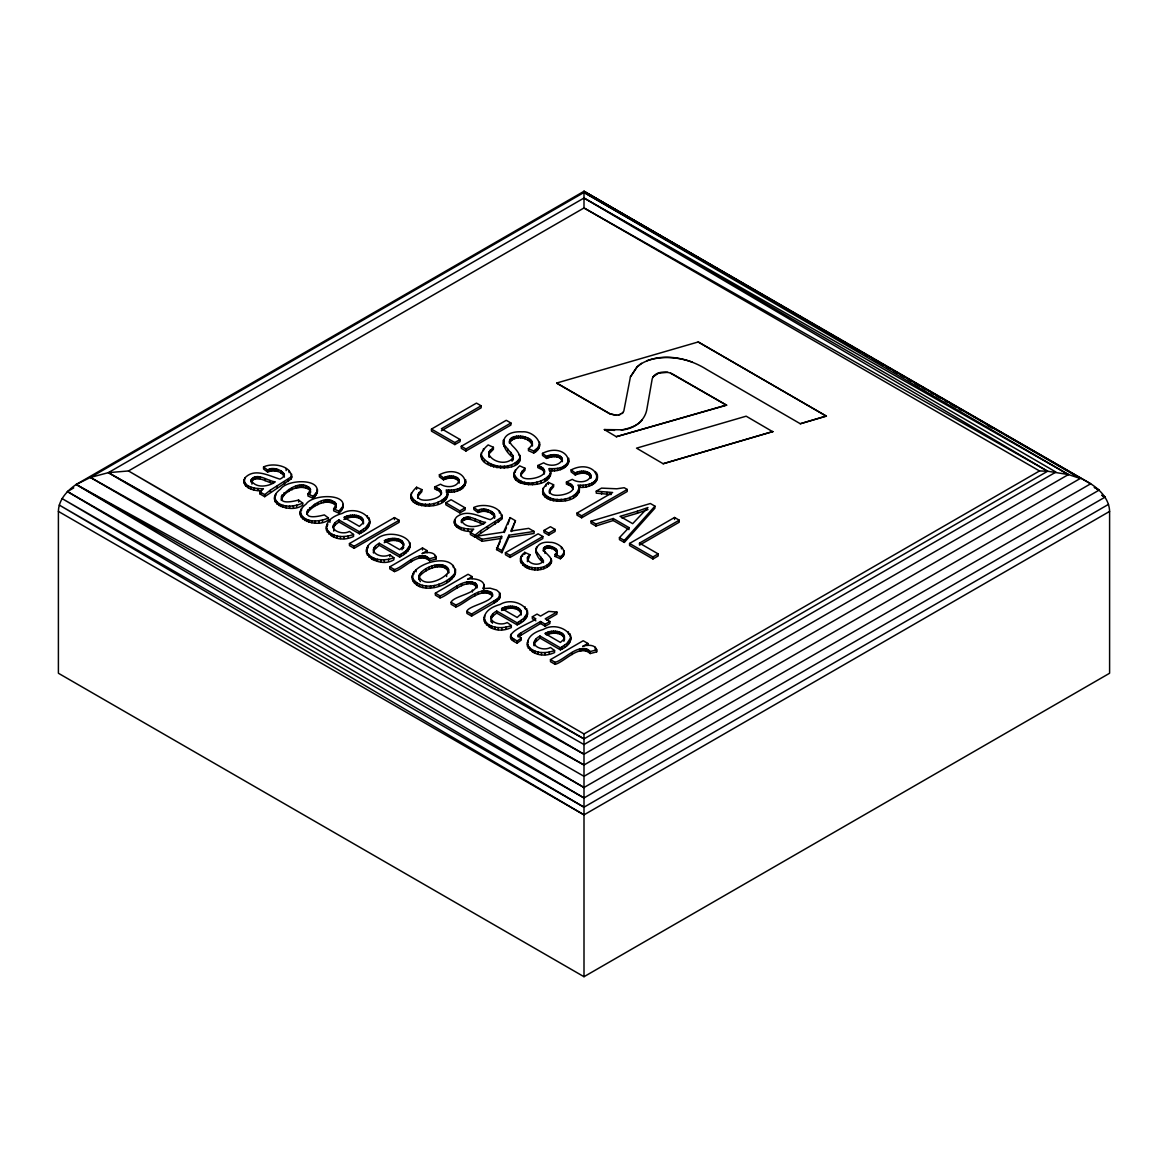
<?xml version="1.0" encoding="UTF-8"?>
<svg xmlns="http://www.w3.org/2000/svg" width="1168" height="1168" viewBox="0 0 1168 1168"><rect width="100%" height="100%" fill="white"/><g stroke="black" fill="none" stroke-linecap="round" stroke-linejoin="round"><path stroke-width="1.5" d="M363.423 520.227L362.81 523.235L359.379 526.359L343.888 517.409C350.123 513.657 364.796 513.628 363.423 523.877C362.445 515.322 349.714 516.183 343.888 519.439M403.748 543.514L403.135 546.522L399.704 549.646L384.214 540.696C390.068 537.353 403.281 536.608 403.748 545.529C400.23 538.711 390.097 539.689 384.214 542.726M521.205 611.317L520.592 614.339L517.161 617.463L501.671 608.513L501.671 610.528C507.481 607.272 520.227 606.411 521.205 614.981C522.578 604.717 507.905 604.761 501.671 608.513M564.451 639.947C563.735 631.888 551.982 632.282 546.317 634.837L546.317 632.808C552.756 629.289 567.882 631.012 563.837 641.32M564.451 636.283L563.837 639.305L560.406 642.429L544.916 633.479L546.317 632.808M492.633 594.147L492.633 596.162C481.669 585.416 465.521 603.856 455.812 606.995L451.125 604.294L451.125 602.279L455.812 604.98C466.558 601.111 478.135 586.497 490.925 592.191C498.999 601.199 467.901 605.272 466.908 611.39L466.908 613.404L471.58 616.105L495.582 602.192L499.568 598.498L499.568 592.672L496.634 590.088L490.122 588.19L482.793 588.555C488.107 580.423 473.04 577.43 467.565 579.299L472.164 576.627L472.164 578.656M499.568 592.672L499.568 596.468L497.072 599.111L471.58 614.076L466.908 611.39M503.131 440.365L503.904 444.336L513.219 455.783L512.971 460.09L513.219 457.812C497.291 445.096 501.671 430.642 522.242 431.839C533.645 430.583 547.515 445.826 533.732 453.038L528.476 450.673L528.476 448.643C546.025 434.613 496.093 430.35 513.584 446.95C544.23 477.946 456.367 471.872 488.151 444.935L493.407 447.3L493.407 449.315L489.188 453.651L489.304 457.33L489.188 451.636L493.407 447.3M338.924 519.95L338.924 521.979L359.379 533.791C383.98 522.841 358.737 503.481 342.282 513.394C312.309 521.789 330.748 546.989 353.539 536.477L353.539 534.462L349.451 531.425C340.822 536.2 324.456 527.878 338.924 519.95L359.379 531.761L365.803 527.527L369.701 521.775M379.25 543.237L379.25 545.252L399.704 557.063C428.612 541.543 389.835 525.41 375.468 540.01C352.342 551.515 379.396 569.196 393.864 559.764L393.864 557.735L389.776 554.698C381.148 559.472 364.781 551.165 379.25 543.237L399.704 555.034L406.128 550.8L410.026 545.047M496.707 611.039L496.707 613.069L517.161 624.88C541.762 613.93 516.519 594.57 500.05 604.484C470.076 612.879 488.531 638.078 511.321 627.581L511.321 625.552L507.233 622.515C498.605 627.289 482.238 618.967 496.707 611.039L517.161 622.851L523.585 618.617L527.483 612.864M539.952 636.02L539.952 638.035L560.406 649.846C585.007 638.896 559.764 619.536 543.295 629.45C513.321 637.845 531.776 663.044 554.566 652.547L554.566 650.518L550.478 647.481C541.85 652.255 525.483 643.933 539.952 636.02L560.406 647.817L566.83 643.583L570.729 637.83M535.849 548.58L536.36 551.544L543.383 560.596L543.383 562.626C531.294 553.647 534.959 540.594 550.216 542.361C557.297 541.952 569.955 550.785 560.363 556.756L560.363 558.771L555.107 556.421L555.107 554.391C561.355 549.69 550.8 544.814 546.332 546.274C537.076 550.055 555.034 556.494 551.077 563.137C544.638 574.247 518.125 571.59 520.913 556.581L524.724 552.362L529.98 554.727L527.483 561.647L527.498 557.457L529.98 554.727M535.82 552.099L536.477 547.106M310.586 489.436L307.958 493.976L307.958 495.991L313.214 498.356C330.018 478.179 287.985 477.96 280.481 489.144C261.676 503.364 291.474 514.139 302.702 505.102L302.702 503.087L298.614 500.05C256.464 511.058 305.33 468.003 310.542 492.429L310.25 488.501M336.296 504.284L333.668 508.825L333.668 510.839L338.924 513.205C356.517 493.115 313.301 492.925 306.191 503.977C287.386 518.212 317.185 528.973 328.412 519.95L328.412 517.935L324.324 514.898C282.174 525.907 331.04 482.851 336.267 507.277L335.975 503.35M261.574 490.648C254.186 491.348 240.769 487.552 244.9 477.916C254.58 467.521 269.049 475.916 279.911 479.128C291.942 473.77 273.619 465.01 267.633 470.018L263.545 466.981C272.699 462.251 293.402 465.769 291.27 478.836L264.713 496.677L260.041 493.976L260.041 491.947L263.384 488.677C257.121 489.085 241.645 487.29 244.9 477.916M471.901 531.163C464.251 532.783 448.556 525.994 456.586 517.001C466.952 508.664 479.566 516.782 490.239 519.643C502.269 514.285 483.946 505.525 477.975 510.533L473.872 507.496C483.026 502.766 503.729 506.284 501.598 519.351L475.04 537.178L470.368 534.491L470.368 532.462L473.712 529.177C467.185 529.148 454.965 528.622 454.469 519.994M476.953 585.183L476.909 587.957C469.302 574.393 447.665 596.264 440.029 597.885L435.357 595.184L435.357 593.169L440.029 595.87C450.79 592.074 463.083 576.934 475.741 583.46C480.866 592.95 453.199 595.811 451.125 602.279M441.329 491.962L441.329 493.976L439.431 491.042L434.686 488.954L434.686 486.939C460.396 497.568 403.369 509.204 421.867 489.611L416.611 487.246C391.63 510.066 456.381 513.467 446.161 489.976C478.865 491.991 463.784 462.236 439.402 474.763L439.402 476.792L443.49 479.829C448.191 477.508 457.885 476.486 459.214 483.085C460.338 474.763 448.556 474.996 443.49 477.8L439.402 474.763M544.419 470.558L544.317 473.974L543.266 470.295L537.791 467.565L537.791 465.536C563.502 476.179 506.459 487.815 524.972 468.222L519.702 465.857C494.677 488.428 559.457 492.224 549.267 468.572C581.956 470.587 566.889 440.847 542.492 453.374L542.492 455.389L546.58 458.425C551.296 456.104 560.99 455.097 562.304 461.681C563.472 453.432 551.632 453.549 546.58 456.411L542.492 453.374M573.065 487.085L573.065 489.115L571.167 486.18L566.422 484.092L566.422 482.063C592.132 492.706 535.105 504.342 553.603 484.749L548.347 482.384C524.593 503.729 583.007 509.379 579.051 486.691L577.897 485.114C610.587 487.114 595.519 457.374 571.137 469.901L571.137 471.93L575.225 474.967C579.927 472.631 589.621 471.624 590.935 478.223C592.074 469.886 580.292 470.135 575.225 472.938L571.137 469.901M342.983 508.211L343.173 504.372M307.096 511.073L306.936 514.329L306.936 512.314M447.563 496.502L447.753 493.086M550.668 475.113L550.843 471.697M579.051 486.691C578.16 501.656 546.478 504.926 542.697 489.786M58.4 511.409C58.604 499.787 67.116 490.662 76.197 484.472L584 191.289L1090.693 483.771C1100.329 489.918 1109.279 499.364 1109.6 511.409L1109.6 673.25L584 976.711L58.4 673.25L58.4 511.409L584 814.87L1109.6 511.409M551.267 559.837C547.047 571.999 520.359 570.247 520.913 556.581M551.077 563.137L550.989 558.684M543.383 560.596C540.565 566.816 527.118 564.48 527.498 557.457M630.428 376.87L637.086 366.986L641.48 363.365L637.086 366.781L630.428 376.87L623.814 411.107L622.077 413.516L623.245 412.377M417.837 496.298L417.837 498.313L417.969 494.093M521.059 472.704L520.797 475.975L520.797 473.945M549.442 492.502L549.705 489.231M274.626 499.013L274.976 495.32M300.337 513.862L300.702 510.153M514.066 475.274L514.46 471.551M542.697 491.801L543.105 488.078M543.339 550.697C546.069 545.529 557.048 548.507 557.151 554.085L557.282 551.092M532.36 442.701L532.404 446.015C530.462 436.949 513.716 434.627 509.438 443.11L509.438 441.095M446.161 492.005C453.564 493.217 465.798 490.502 465.682 481.201M549.267 468.572L549.267 470.602C557.151 472.062 570.393 468.426 568.714 458.192M580.511 485.392L580.511 487.406C587.796 487.874 599.126 483.932 597.344 474.719M455.053 574.948C457.52 552.201 419.925 560.771 412.815 573.809C409.253 597.943 457.257 588.336 455.505 569.181M518.11 634.925L518.11 636.954L540.536 623.522L545.222 626.223L549.894 623.522L549.894 621.507L545.222 624.208L540.536 621.507L519.468 633.742L518.037 635.713L521.264 638.035L521.264 640.064L517.161 643.101C495.991 634.005 531.717 623.405 535.864 618.806L532.36 616.777L532.36 618.806L535.864 620.836M251.164 480.136C256.712 471.565 267.954 481.333 275.239 481.829C268.713 486.866 255.223 488.618 251.164 480.136L251.164 482.15L251.368 479.391M461.491 520.636C467.039 512.08 478.281 521.848 485.567 522.344C479.041 527.381 465.55 529.133 461.491 520.636L461.491 522.665L461.71 519.906M510.562 637.188L510.81 636.341M670.636 373.234L726.569 405.208L673.133 374.359C666.709 370.402 654.357 371.395 652.197 378.885L646.97 408.669C645.203 420.976 633.64 429.313 621.215 429.985C628.53 428.598 637.64 425.897 642.239 419.94M562.304 459.666C559.195 466.28 549.194 466.558 543.66 462.82L537.791 465.536M418.976 575.985C422.028 566.392 448.235 557.939 448.249 572.495C442.774 579.97 423.064 588.205 418.976 575.985L418.991 579.27L420.378 581.62M419.546 574.349L418.991 579.27M484.18 584.555L483.742 589.314L483.742 587.285M533.732 453.038L533.732 451.009L537.499 448.045L539.558 444.38M481.333 454.878C487.64 468.499 512.679 470.923 520.256 457.374M560.363 558.771L563.545 555.588L564.056 550.61M291.27 478.836L291.693 474.266M501.598 519.351L502.036 514.781M338.924 521.979L335.099 524.972L333.216 528.038L333.216 526.023M379.25 545.252L374.096 549.953L373.497 553.019L373.526 549.296M496.707 613.069L492.881 616.076L490.998 619.142L490.998 617.113M539.952 638.035L534.798 642.736L534.199 645.802L534.243 642.079M503.992 440.336L503.101 444.322M403.748 547.164L403.135 548.537L403.135 546.522M508.898 537.265L534.068 533.469L534.068 531.455L508.898 535.251L508.898 537.265L501.933 552.698L496.561 549.602L501.656 536.331L482.165 539.266L476.792 536.17L476.792 538.2L482.165 541.295L501.656 538.36L501.656 536.331M496.561 549.602L500.196 541.572M501.933 552.698L501.933 550.683L508.898 535.251M476.792 536.17L503.539 532.141L510.109 517.614L515.453 520.709L510.796 531.06L528.724 528.359L534.068 531.455M511.453 531.601L515.453 520.709M504.269 532.55L506.459 527.717M507.919 524.476L510.109 517.614M410.975 494.648C415.355 509.219 440.891 506.167 447.563 494.487M514.066 473.244C518.446 487.815 543.981 484.764 550.668 473.084M454.469 522.008L455.228 520.446M313.214 498.356L313.214 496.342L317.273 491.334L317.273 493.363M338.924 513.205L338.924 511.175L342.983 506.182M310.25 490.516C301.738 482.88 283.59 490.37 281.386 500.415L281.386 496.225M307.096 513.102C312.761 505.262 327.332 497.714 335.975 505.364M417.969 496.123L421.867 491.64L421.867 489.611M521.059 474.719L524.972 470.237L524.972 468.222M549.705 491.261L553.603 486.764L553.603 484.749M412.815 573.809L412.246 577.707C421.458 592.745 446.424 585.387 455.053 572.919M327.843 524.607L326.763 526.403L326.763 524.374M251.368 481.406C257.413 474.602 266.567 482.457 273.473 483.391M461.71 521.921C467.755 515.117 476.894 522.972 483.8 523.906M489.304 455.301C493.991 462.703 506.985 465.127 512.971 458.06M667.731 372.329L658.548 373.147L652.722 377.089M419.546 576.379C425.064 568.889 444.541 560.728 448.804 572.875L448.789 569.604M260.041 493.976L261.282 492.429M628.953 527.586L619.449 537.616L619.449 539.631L624.311 542.434L624.311 540.419L654.927 506.138L650.372 503.51L590.993 521.191L590.993 523.206L595.87 526.023L613.229 520.519L628.953 529.6L628.953 527.586L613.229 518.504L595.87 523.994L590.993 521.191M624.311 542.434L654.927 508.153L654.927 506.138M555.107 556.421L556.581 555.063M264.713 496.677L264.713 494.648L270.392 490.107L291.27 476.807M475.04 537.178L475.04 535.163L480.72 530.622L501.598 517.322M517.161 643.101L517.161 641.071L521.264 638.035M584 764.996L90.432 477.435L584 192.472L1090.693 483.771L584 776.311L76.197 484.472L90.432 477.435L108.332 472.66L128.48 470.952L584 207.962L1047.623 471.23L1068.428 474.558L1080.254 478.486L584 764.996L76.197 484.472L584 787.509L1099.103 490.122L1094.387 487.377L1099.103 490.122M1105.089 497.115L1101.92 495.305L1105.089 497.115L584 797.963L67.408 491.567L73.73 487.917M481.143 405.792L441.402 428.744L460.104 439.533L460.104 441.562L454.834 444.599L431.459 431.109L431.459 429.079L476.456 403.106L481.143 405.792L481.143 407.822L441.402 430.758M431.459 429.079L454.834 442.57L460.104 439.533M461.272 446.278L506.27 420.305L510.942 423.006L510.942 425.035L465.944 451.009L461.272 448.308L461.272 446.278L465.944 448.979L510.942 423.006M349.451 543.573L394.448 517.585L399.12 520.286L399.12 522.315L354.123 548.288L349.451 545.587L349.451 543.573L354.123 546.274L399.12 520.286M445.826 502.766L451.082 499.729L465.112 507.832L465.112 509.861L459.856 512.898L445.826 504.795L445.826 502.766L459.856 510.869L465.112 507.832M427.167 550.654L421.955 553.676C426.627 551.617 436.847 551.646 435.941 559.092L429.503 560.771C418.465 550.873 404.42 568.831 394.448 571.575L389.776 568.874L389.776 566.845L422.495 547.953L427.167 550.654L427.167 552.683M389.776 566.845L394.448 569.546C404.42 566.801 418.465 548.843 429.503 558.757L429.503 560.771M596.264 491.159L601.52 488.122L616.762 488.793L624.194 487.728L627.231 489.465L627.231 491.494L581.649 517.804L576.977 515.117L576.977 513.088L612.616 492.502L596.264 491.159L596.264 493.173L611.244 494.517M435.357 593.169L468.076 574.276L472.164 576.627M505.437 552.698L538.156 533.805L542.828 536.506L542.828 538.536L510.109 557.428L505.437 554.727L505.437 552.698L510.109 555.399L542.828 536.506M543.996 530.433L550.435 526.724L555.107 529.425L555.107 531.455L548.683 535.163L543.996 532.462L543.996 530.433L548.683 533.134L555.107 529.425M576.977 513.088L581.649 515.789L627.231 489.465M639.509 543.12L658.197 553.909L658.197 555.939L652.941 558.976L629.567 545.471L629.567 543.456L674.564 517.468L679.236 520.169L679.236 522.198L639.509 545.135L639.509 543.12L679.236 520.169M532.36 616.777L537.032 614.076L540.536 616.105L548.726 611.39L556.902 612.061L556.902 614.076L546.682 619.989M556.902 612.061L545.222 618.806L549.894 621.507M629.567 543.456L652.941 556.946L658.197 553.909M587.869 643.437L582.657 646.444C587.329 644.4 597.549 644.429 596.644 651.875L590.22 653.554C579.167 643.656 565.122 661.614 555.15 664.358L550.478 661.657L550.478 659.628L583.197 640.736L587.869 643.437L587.869 645.451M550.478 659.628L555.15 662.329C565.122 659.584 579.167 641.626 590.22 651.54L590.22 653.554M584 738.891L128.48 470.952L584 733.942L1039.52 470.952L1047.623 471.23L584 738.891L108.332 472.66L584 198.034L1068.428 474.558L584 754.236L90.432 477.435M584 814.87L59.261 505.072L584 807.19L1108.52 504.357M620.412 414.421L618.383 415.034L622.077 413.311M641.48 363.569C661.92 351.816 688.638 357.963 706.684 369.482L800.314 423.75L826.36 416.144L698.216 341.961L556.727 383.016L609.9 413.706L616.149 415.282L609.9 413.91L556.727 383.221M434.686 486.939L440.57 484.209C445.957 488.107 457.885 487.698 459.141 479.96M566.422 482.063L572.305 479.347C577.693 483.245 589.621 482.837 590.877 475.099M274.626 496.999C277.239 508.737 294.248 507.219 302.702 503.087M300.337 511.832C302.95 523.571 319.959 522.067 328.412 517.935M637.363 511.234L647.963 507.525L632.676 523.658L620.033 516.344L637.363 511.234L637.363 513.263L621.756 517.862M637.363 513.263L647.963 509.555M263.545 466.981L263.545 469.01L267.633 472.047C273.195 469.419 282.203 470.908 284.408 477.113M473.872 507.496L473.872 509.511L477.975 512.548C483.537 509.963 491.363 511.438 494.633 516.825L494.633 514.796M692.361 362.124C678.389 356.955 661.044 355.714 646.824 360.766M772.807 431.766L746.162 416.188L636.531 448.162L663.161 463.74L772.807 431.561L663.161 463.74M826.36 415.939L800.314 423.75M726.569 405.004L616.31 436.701L726.569 405.208M326.31 528.155C330.967 537.922 344.735 537.849 353.539 534.462M367.088 547.661L366.562 551.559C371.526 561.136 384.987 561.166 393.864 557.735M484.019 617.346C485.976 628.983 502.59 629.172 511.321 625.552M527.337 644.21C531.995 653.992 545.763 653.919 554.566 650.518M429.503 558.757L435.941 557.063M590.22 651.54L596.644 649.846M616.149 415.282L618.383 414.83M614.514 430.408L604.352 429.59L621.215 429.78M528.476 448.643L533.732 451.009M555.107 554.391L560.363 556.756M307.958 493.976L313.214 496.342M333.668 508.825L338.924 511.175M67.408 491.567L584 787.509M584 797.963L62.035 498.561L584 807.19M1039.52 470.952L584 207.962L584 191.289L1080.254 478.486M826.36 416.144L698.216 341.961M604.352 429.59L616.31 436.701M619.449 537.616L624.311 540.419M470.368 532.462L475.04 535.163M496.561 547.588L501.933 550.683M260.041 491.947L264.713 494.648M510.562 635.173L511.847 637.757L517.161 641.071M584 191.289L861.239 352.123M864.393 353.948L867.547 355.787M872.277 358.518L883.3 364.927M886.454 366.752L889.593 368.577M894.323 371.322L897.477 373.147M900.63 374.972L903.769 376.797M908.5 379.542L911.653 381.367M914.807 383.192L919.523 385.936M922.676 387.761L925.83 389.586M930.56 392.331L933.699 394.156M936.853 395.996L940.006 397.821M944.737 400.566L947.876 402.391M951.029 404.216L955.76 406.96M958.913 408.785L962.067 410.61M987.267 425.24L991.982 427.97M584 192.472L1068.428 474.558M1047.623 471.23L584 198.034L1055.945 472.076L584 744.556L108.332 472.66L584 754.236M435.941 559.092L435.357 555.53M519.088 454.819L520.242 457.433M490.954 620.836L491.509 622.208L491.509 620.193M501.364 515.132L502.065 518.227M568.13 458.63L568.772 461.827M454.834 569.371L455.549 573.094M409.311 542.959L410.041 544.989M596.644 651.875L596.41 649.072M447.753 495.115L447.329 491.567M411.063 498.386L411.37 492.954M484.18 586.584L484.238 587.957M484.019 619.376L484.092 621.274M366.562 549.529L366.635 553.457M597.403 478.369L596.775 473.142M465.682 483.231L465.623 479.595M564.056 552.639L564.1 554.201M291.693 476.281L291.723 477.712M674.564 517.468L674.564 519.497M652.941 556.946L652.941 558.976M613.229 518.504L613.229 520.519M607.083 492.473L607.083 494.502M601.593 492.02L601.593 494.035M596.994 477.946L596.994 479.96M596.103 479.479L596.103 481.493M595.87 523.994L595.87 526.023M595.549 471.551L595.549 473.566M595.227 647.218L595.227 649.247M594.76 480.895L594.76 482.924M593.534 481.858L593.534 483.888M592.147 482.734L592.147 484.764M590.453 474.15L590.453 476.164M589.709 473.332L589.709 475.361M589.212 484.107L589.212 486.136M589.081 650.386L589.081 652.401M588.701 472.617L588.701 474.646M587.635 649.364L587.635 651.394M586.949 471.828L586.949 473.843M586.613 648.912L586.613 650.926M586.146 484.968L586.146 486.983M585.431 648.605L585.431 650.634M585.095 471.361L585.095 473.39M584.161 648.474L584.161 650.503M584 733.942L584 976.711M583.314 471.186L583.314 473.201M583.168 485.362L583.168 487.392M582.861 648.488L582.861 650.518M581.518 471.23L581.518 473.244M581.649 515.789L581.649 517.804M581.591 648.649L581.591 650.678M580.584 648.868L580.584 650.897M579.751 471.478L579.751 473.493M579.635 649.16L579.635 651.175M579.474 488.224L579.299 491.64M578.671 490.969L578.671 492.984M577.561 472.047L577.561 474.062M577.328 492.662L577.328 494.677M576.364 472.471L576.364 474.485M575.634 494.137L575.634 496.166M575.225 472.938L575.225 474.967M573.59 495.48L573.59 497.495M572.685 485.844L572.685 487.874M572.116 652.532L572.116 654.562M571.911 484.808L571.911 486.837M571.167 484.151L571.167 486.18M570.743 635.757L570.729 639.86M570.261 483.567L570.261 485.596M569.809 497.291L569.809 499.32M570.013 633.713L570.013 635.742M570.013 639.874L570.013 641.889M568.655 641.801L568.655 643.816M568.363 461.404L568.363 463.433M568.436 482.734L568.436 484.764M568.451 631.844L568.451 633.874M567.473 462.937L567.473 464.966M566.83 643.583L566.83 645.612M566.13 464.368L566.13 466.382M565.443 498.605L565.443 500.634M564.903 465.331L564.903 467.346M564.509 645.364L564.509 647.393M563.881 635.012L563.881 637.027M563.502 466.207L563.502 468.237M563.545 553.559L563.545 555.588M562.918 633.917L562.918 635.947M562.538 554.844L562.538 556.873M562.261 633.406L562.261 635.436M562.246 458.571L562.246 460.586M561.808 457.608L561.808 459.637M561.881 646.999L561.881 649.028M561.458 546.843L561.458 548.872M561.516 555.822L561.516 557.851M561.531 632.939L561.531 634.969M561.078 456.805L561.078 458.82M561.151 499.203L561.151 501.233M560.567 467.58L560.567 469.609M560.406 647.817L560.406 649.846M560.071 456.089L560.071 458.119M559.574 632.049L559.574 634.078M558.304 455.301L558.304 457.316M557.516 468.441L557.516 470.456M557.545 631.508L557.545 633.523M557.165 499.232L557.165 501.247M557.019 550.216L557.019 552.23M556.464 454.834L556.464 456.849M556.406 549.383L556.406 551.413M555.559 548.653L555.559 550.683M555.574 631.246L555.574 633.275M555.15 662.329L555.15 664.358M554.683 454.644L554.683 456.673M554.537 468.835L554.537 470.85M554.537 547.996L554.537 550.011M553.559 631.202L553.559 633.231M553.252 498.765L553.252 500.795M552.873 454.688L552.873 456.717M551.88 468.85L551.88 470.879M551.603 546.639L551.603 548.668M551.559 631.362L551.559 633.392M551.121 454.936L551.121 456.965M550.639 487.64L550.639 489.669M550.157 562.64L550.157 564.67M550.026 474.427L550.026 476.456M550.026 497.875L550.026 499.904M549.894 546.201L549.894 548.215M549.632 631.713L549.632 633.728M549.442 490.487L549.573 493.451M549.252 652.051L549.252 654.065M548.931 455.505L548.931 457.535M548.697 476.121L548.697 478.15M548.683 533.134L548.683 535.163M548.756 563.983L548.756 566.013M548.522 497.247L548.522 499.276M548.507 546.069L548.507 548.084M548.347 482.384L548.347 484.413M547.734 455.929L547.734 457.958M547.836 632.238L547.836 634.253M547.456 546.098L547.456 548.113M547.004 477.61L547.004 479.639M547.15 496.546L547.15 498.561M546.96 565.166L546.96 567.195M546.58 456.411L546.58 458.425M546.332 546.274L546.332 548.288M545.865 484.311L545.865 486.341M545.456 546.551L545.456 548.566M545.222 624.208L545.222 626.223M545.047 652.605L545.047 654.62M544.96 478.938L544.96 480.968M544.857 494.882L544.857 496.911M544.974 551.427L544.974 553.457M544.682 546.916L544.682 548.945M544.04 469.317L544.04 471.346M543.85 547.544L543.85 549.573M543.792 566.641L543.792 568.655M543.456 493.159L543.456 495.188M543.485 548.084L543.368 551.033M543.266 468.28L543.266 470.295M542.799 491.494L542.799 493.524M542.521 467.623L542.521 469.653M542.317 558.757L542.317 560.786M541.631 467.039L541.631 469.069M541.441 652.562L541.441 654.591M541.178 480.763L541.178 482.778M540.784 557.005L540.784 559.034M540.828 567.458L540.828 569.473M540.536 621.507L540.536 623.522M539.806 466.207L539.806 468.237M539.601 442.234L539.558 446.41M538.828 446.264L538.828 448.293M538.214 652.08L538.214 654.109M537.864 567.823L537.864 569.853M537.499 448.045L537.499 450.074M536.813 482.077L536.813 484.092M536.36 551.544L536.36 553.574M536.127 639.013L536.127 641.042M535.791 449.607L535.791 451.622M535.236 651.204L535.236 653.219M534.813 567.809L534.813 569.838M534.798 640.721L534.798 642.736M533.674 650.532L533.674 652.547M532.506 482.676L532.506 484.691M532.243 649.773L532.243 651.802M531.893 441.562L531.893 443.577M531.849 567.385L531.849 569.415M531.06 440.497L531.06 442.511M529.776 439.387L529.776 441.416M529.688 647.963L529.688 649.977M529.119 566.626L529.119 568.641M528.52 482.705L528.52 484.72M528.243 438.394L528.243 440.424M528.097 556.479L528.097 558.508M528.097 646.065L528.097 648.079M527.79 640.444L527.79 642.458M527.498 610.791L527.483 614.894M527.264 642.312L527.337 646.24M527.148 565.808L527.148 567.838M526.768 608.747L526.768 610.776M526.768 614.908L526.768 616.923M525.352 564.874L525.352 566.903M525.41 616.835L525.41 618.85M525.206 606.878L525.206 608.908M524.87 436.832L524.87 438.847M524.622 482.238L524.622 484.267M524.724 552.362L524.724 554.391M523.585 618.617L523.585 620.646M522.943 436.263L522.943 438.292M522.782 563.093L522.782 565.122M522.49 554.377L522.49 556.406M522.008 471.113L522.008 473.128M521.395 481.347L521.395 483.362M521.147 561.239L521.147 563.268M521.264 620.398L521.264 622.427M521.162 632.691L521.162 634.72M520.651 435.912L520.651 437.942M520.432 558.07L520.461 561.618M520.636 610.046L520.636 612.061M520.242 455.418L520.256 459.404M519.891 480.72L519.891 482.749M519.672 608.951L519.672 610.981M519.468 459.345L519.468 461.375M519.468 633.742L519.468 635.757M519.015 608.44L519.015 610.47M518.461 435.898L518.461 437.927M518.504 480.004L518.504 482.034M518.636 622.033L518.636 624.062M518.285 607.973L518.285 610.003M517.891 461.156L517.891 463.185M517.161 622.851L517.161 624.88M516.533 436.131L516.533 438.161M516.665 462.119L516.665 464.149M516.329 607.083L516.329 609.112M516.227 478.354L516.227 480.384M515.336 469.916L515.336 471.93M515.278 463.01L515.278 465.039M514.825 476.632L514.825 478.661M514.752 436.613L514.752 438.628M514.168 474.967L514.168 476.982M514.3 606.542L514.3 608.557M513.701 639.071L513.701 641.101M513.584 437.066L513.584 439.095M513.219 455.783L513.321 458.951M512.533 437.606L512.533 439.635M512.329 606.28L512.329 608.309M512.11 459.199L512.11 461.214M511.686 464.674L511.686 466.689M511.847 637.757L511.847 639.787M511.146 637.013L511.146 639.042M510.869 452.293L510.869 454.308M510.81 634.326L510.679 638.151M510.606 438.993L510.606 441.022M510.314 606.236L510.314 608.265M510.109 555.399L510.109 557.428M509.92 439.796L509.92 441.811M509.598 440.438L509.598 442.453M508.314 606.396L508.314 608.426M507.934 465.682L507.934 467.711M507.73 448.994L507.73 451.009M506.401 606.747L506.401 608.762M506.007 627.07L506.007 629.099M504.591 607.272L504.591 609.287M504.313 466.163L504.313 468.193M503.904 444.336L503.904 446.351M503.072 607.842L503.072 609.871M501.802 627.639L501.802 629.654M500.59 466.207L500.59 468.237M500.05 593.928L500.05 597.242M499.568 596.468L499.568 598.498M499.422 511.058L499.422 513.088M498.634 520.008L498.634 522.023M498.678 597.651L498.678 599.68M498.196 627.596L498.196 629.625M497.072 599.111L497.072 601.126M496.94 465.755L496.94 467.784M495.582 600.177L495.582 602.192M494.882 522.359L494.882 524.374M494.969 627.114L494.969 629.143M494.56 516.285L494.56 518.315M494.268 514.022L494.268 516.052M493.947 601.17L493.947 603.199M493.699 513.292L493.699 515.322M493.538 464.879L493.538 466.908M492.692 512.402L492.692 514.431M492.881 614.047L492.881 616.076M492.283 593.359L492.283 595.388M492.414 621.215L492.414 623.245M491.962 511.891L491.962 513.905M491.991 626.238L491.991 628.253M491.713 592.731L491.713 594.76M491.553 615.755L491.553 617.77M491.159 511.394L491.159 513.424M490.925 592.191L490.925 594.205M490.618 463.754L490.618 465.769M490.429 625.566L490.429 627.581M490.21 450.074L490.21 452.089M489.348 591.461L489.348 593.475M489.188 451.636L489.188 453.651M488.866 453.447L488.866 455.462M488.998 624.807L488.998 626.836M488.063 509.949L488.063 511.964M488.005 462.397L488.005 464.411M487.874 591.052L487.874 593.067M487.523 526.607L487.523 528.622M486.399 590.833L486.399 592.862M486.443 622.997L486.443 625.011M486.268 509.438L486.268 511.467M484.895 590.789L484.895 592.818M484.808 509.248L484.808 511.263M484.851 621.099L484.851 623.113M484.413 459.856L484.413 461.886M484.545 615.478L484.545 617.492M483.479 448.643L483.479 450.658M483.333 509.248L483.333 511.277M483.377 590.877L483.377 592.906M482.194 457.214L482.194 459.243M482.165 539.266L482.165 541.295M481.917 591.11L481.917 593.14M481.683 509.482L481.683 511.496M481.347 452.731L481.333 456.907M480.72 530.622L480.72 532.652M480.296 520.957L480.296 522.972M479.771 509.934L479.771 511.964M478.106 592.337L478.106 594.366M477.975 510.533L477.975 512.548M476.705 584.453L476.705 586.482M476.208 583.839L476.208 585.854M475.741 583.46L475.741 585.475M475.391 519.161L475.391 521.191M475.201 583.109L475.201 585.124M474.807 594.001L474.807 596.03M473.843 582.452L473.843 584.467M472.252 581.985L472.252 584.015M472.383 590.001L472.383 592.03M471.58 614.076L471.58 616.105M470.529 581.737L470.529 583.766M470.31 517.366L470.31 519.38M468.879 517.147L468.879 519.161M468.762 581.722L468.762 583.752M468.28 529.031L468.28 531.06M467.755 517.103L467.755 519.132M467.01 581.912L467.01 583.942M466.266 517.249L466.266 519.264M465.944 448.979L465.944 451.009M465.258 482.807L465.258 484.837M465.112 517.512L465.112 519.541M464.368 484.34L464.368 486.37M464.236 517.847L464.236 519.862M464.017 528.389L464.017 530.403M463.448 518.242L463.448 520.256M463.024 485.757L463.024 487.786M462.338 519.045L462.338 521.074M461.813 486.72L461.813 488.75M461.623 583.679L461.623 585.694M461.141 527.542L461.141 529.557M460.411 487.611L460.411 489.626M459.856 510.869L459.856 512.898M458.717 479.011L458.717 481.026M458.63 526.359L458.63 528.374M457.973 478.194L457.973 480.223M457.476 488.983L457.476 490.998M456.965 477.493L456.965 479.508M456.995 586.073L456.995 588.088M456.411 524.812L456.411 526.826M455.812 604.98L455.812 606.995M455.213 476.69L455.213 478.719M455.009 523.191L455.009 525.22M454.834 442.57L454.834 444.599M454.41 489.83L454.41 491.859M454.396 521.614L454.396 523.644M454.002 574.7L454.002 576.715M453.374 476.223L453.374 478.252M453.33 565.458L453.33 567.473M451.928 576.89L451.928 578.919M451.593 476.048L451.593 478.062M451.432 490.224L451.432 492.254M449.782 476.091L449.782 478.121M449.519 578.773L449.519 580.788M448.775 490.253L448.775 492.283M448.278 568.261L448.278 570.291M448.03 476.34L448.03 478.354M447.344 567.195L447.344 569.225M446.935 495.831L446.935 497.845M446.789 580.481L446.789 582.511M446.629 574.51L446.629 576.539M446.045 566.276L446.045 568.29M445.826 476.909L445.826 478.938M445.607 497.524L445.607 499.554M444.628 477.332L444.628 479.362M444.57 565.589L444.57 567.604M443.898 499.013L443.898 501.028M443.49 477.8L443.49 479.829M442.862 565.093L442.862 567.122M441.854 500.342L441.854 502.371M440.949 490.721L440.949 492.735M441.008 564.83L441.008 566.86M440.175 489.669L440.175 491.699M440.029 595.87L440.029 597.885M439.431 489.027L439.431 491.042M439.11 564.786L439.11 566.801M438.861 584.175L438.861 586.205M438.526 488.443L438.526 490.458M438.073 502.152L438.073 504.182M437.212 564.889L437.212 566.918M436.701 487.611L436.701 489.626M435.708 556.289L435.708 558.304M434.773 565.283L434.773 567.298M434.248 585.445L434.248 587.475M433.722 503.466L433.722 505.496M432.204 565.998L432.204 568.028M430.525 585.942L430.525 587.957M429.415 504.065L429.415 506.094M428.963 567.327L428.963 569.342M428.379 557.603L428.379 559.633M426.919 556.581L426.919 558.611M426.335 585.927L426.335 587.957M426.028 568.86L426.028 570.889M425.911 556.129L425.911 558.143M425.429 504.094L425.429 506.124M424.714 555.837L424.714 557.851M423.444 555.691L423.444 557.72M422.582 585.387L422.582 587.416M422.495 547.953L422.495 549.982M422.159 555.705L422.159 557.735M421.531 503.642L421.531 505.656M421.166 572.335L421.166 574.349M420.889 555.866L420.889 557.895M419.881 556.085L419.881 558.114M419.56 584.467L419.56 586.497M418.903 492.502L418.903 494.531M418.932 556.377L418.932 558.392M418.29 502.736L418.29 504.766M417.706 495.349L417.706 497.378M416.786 502.123L416.786 504.138M416.947 583.212L416.947 585.241M416.611 487.246L416.611 489.275M416.085 569.794L416.085 571.824M415.414 501.408L415.414 503.423M414.421 581.372L414.421 583.401M413.939 572.013L413.939 574.043M413.122 499.758L413.122 501.773M412.917 579.445L412.917 581.474M412.246 575.678L412.26 579.605M411.72 498.035L411.72 500.05M411.413 559.749L411.413 561.779M410.041 542.974L410.026 547.077M409.311 547.091L409.311 549.106M407.953 549.018L407.953 551.033M406.128 550.8L406.128 552.829M403.807 552.581L403.807 554.61M403.179 542.229L403.179 544.244M402.215 541.134L402.215 543.164M402.04 547.807L402.04 549.821M401.558 540.638L401.558 542.653M401.179 554.216L401.179 556.245M400.814 540.171L400.814 542.186M399.704 555.034L399.704 557.063M398.872 539.266L398.872 541.295M396.843 538.725L396.843 540.74M394.872 538.463L394.872 540.492M394.448 517.585L394.448 519.614M394.448 569.546L394.448 571.575M392.857 538.419L392.857 540.448M390.857 538.579L390.857 540.609M389.776 554.698L389.776 556.727M388.929 538.93L388.929 540.959M388.55 559.268L388.55 561.282M387.134 539.455L387.134 541.47M385.615 540.025L385.615 542.054M384.33 559.822L384.33 561.852M380.739 559.779L380.739 561.808M377.498 559.297L377.498 561.326M375.424 546.23L375.424 548.259M374.534 558.421L374.534 560.436M374.096 547.938L374.096 549.953M372.972 557.749L372.972 559.779M371.541 556.99L371.541 559.019M369.716 519.687L369.701 523.79M368.986 517.658L368.986 519.687M368.986 523.804L368.986 525.834M368.986 555.18L368.986 557.194M368.154 545.865L368.154 547.88M367.643 525.731L367.643 527.761M367.424 515.789L367.424 517.804M367.394 553.282L367.394 555.296M365.803 527.527L365.803 529.557M363.482 529.308L363.482 531.323M362.854 518.942L362.854 520.972M361.89 517.862L361.89 519.877M361.233 517.351L361.233 519.38M360.854 530.944L360.854 532.973M360.503 516.884L360.503 518.913M359.379 531.761L359.379 533.791M358.547 515.993L358.547 518.008M356.517 515.438L356.517 517.468M354.561 515.19L354.561 517.205M354.123 546.274L354.123 548.288M352.532 515.146L352.532 517.161M350.531 515.307L350.531 517.322M348.619 515.657L348.619 517.672M348.225 535.981L348.225 538.01M346.808 516.168L346.808 518.198M345.29 516.752L345.29 518.767M344.02 536.55L344.02 538.565M342.122 507.934L342.122 509.949M340.72 509.613L340.72 511.642M340.414 536.506L340.414 538.521M337.187 536.024L337.187 538.039M335.742 506.518L335.742 508.547M335.245 502.459L335.245 504.474M335.099 522.957L335.099 524.972M334.749 502.065L334.749 504.08M334.179 501.685L334.179 503.715M334.209 535.134L334.209 537.163M333.771 524.651L333.771 526.68M333.727 529.089L333.727 531.119M332.734 500.999L332.734 503.028M332.661 534.477L332.661 536.492M331.216 533.718L331.216 535.732M331.055 500.503L331.055 502.532M329.945 520.359L329.945 522.388M329.23 500.24L329.23 502.269M328.661 531.893L328.661 533.922M327.347 500.181L327.347 502.196M327.069 529.995L327.069 532.024M326.237 526.257L326.31 530.17M325.463 500.298L325.463 502.328M323.653 500.605L323.653 502.62M322.426 520.037L322.426 522.052M321.375 501.218L321.375 503.233M319.112 520.694L319.112 522.724M317.769 502.663L317.769 504.678M317.462 489.523L317.462 491.553M316.411 493.086L316.411 495.115M315.316 520.972L315.316 522.987M315.01 494.779L315.01 496.794M314.513 504.357L314.513 506.386M311.783 520.753L311.783 522.768M310.031 491.67L310.031 493.699M309.535 487.611L309.535 489.626M309.608 507.715L309.608 509.744M309.024 487.217L309.024 489.231M308.775 520.14L308.775 522.154M308.469 486.852L308.469 488.866M307.812 509.657L307.812 511.672M307.009 486.151L307.009 488.18M306.688 519.395L306.688 521.424M305.33 485.669L305.33 487.684M304.833 518.49L304.833 520.505M303.505 485.392L303.505 487.421M302.57 516.869L302.57 518.884M301.636 485.333L301.636 487.363M301.505 508.533L301.505 510.562M301.154 515.176L301.154 517.19M300.468 513.526L300.468 515.555M299.753 485.465L299.753 487.479M298.614 500.05L298.614 502.065M297.942 485.757L297.942 487.786M296.716 505.189L296.716 507.219M295.665 486.37L295.665 488.385M293.402 505.846L293.402 507.876M292.058 487.815L292.058 489.83M289.606 506.124L289.606 508.153M289.095 470.543L289.095 472.573M288.788 489.523L288.788 491.538M288.306 479.493L288.306 481.508M286.16 468.572L286.16 470.587M286.072 505.905L286.072 507.919M284.554 481.844L284.554 483.873M284.306 474.281L284.306 476.31M283.941 473.507L283.941 475.537M283.897 492.881L283.897 494.896M283.371 472.777L283.371 474.807M283.065 505.291L283.065 507.321M282.349 471.887L282.349 473.916M282.101 494.809L282.101 496.838M281.619 471.376L281.619 473.39M280.977 504.561L280.977 506.576M280.831 470.894L280.831 472.909M279.123 503.642L279.123 505.671M277.736 469.434L277.736 471.463M277.196 486.092L277.196 488.122M276.86 502.021L276.86 504.036M275.94 468.923L275.94 470.952M275.794 493.684L275.794 495.714M275.444 500.327L275.444 502.342M274.757 498.678L274.757 500.707M274.48 468.733L274.48 470.748M273.005 468.748L273.005 470.762M271.356 468.967L271.356 470.981M270.392 490.107L270.392 492.137M269.954 480.442L269.954 482.457M269.443 469.419L269.443 471.449M267.633 470.018L267.633 472.047M265.048 478.646L265.048 480.676M259.982 476.851L259.982 478.88M258.537 476.632L258.537 478.646M257.953 488.531L257.953 490.545M257.427 476.588L257.427 478.617M255.938 476.734L255.938 478.763M254.77 477.011L254.77 479.026M253.909 477.332L253.909 479.362M253.69 487.874L253.69 489.903M253.12 477.727L253.12 479.756M252.011 478.53L252.011 480.559M251.923 482.092L251.923 484.121M250.813 487.027L250.813 489.042M248.302 485.844L248.302 487.874M246.083 484.297L246.083 486.326M244.681 482.691L244.681 484.705M244.141 479.479L244.068 483.129"/></g></svg>
